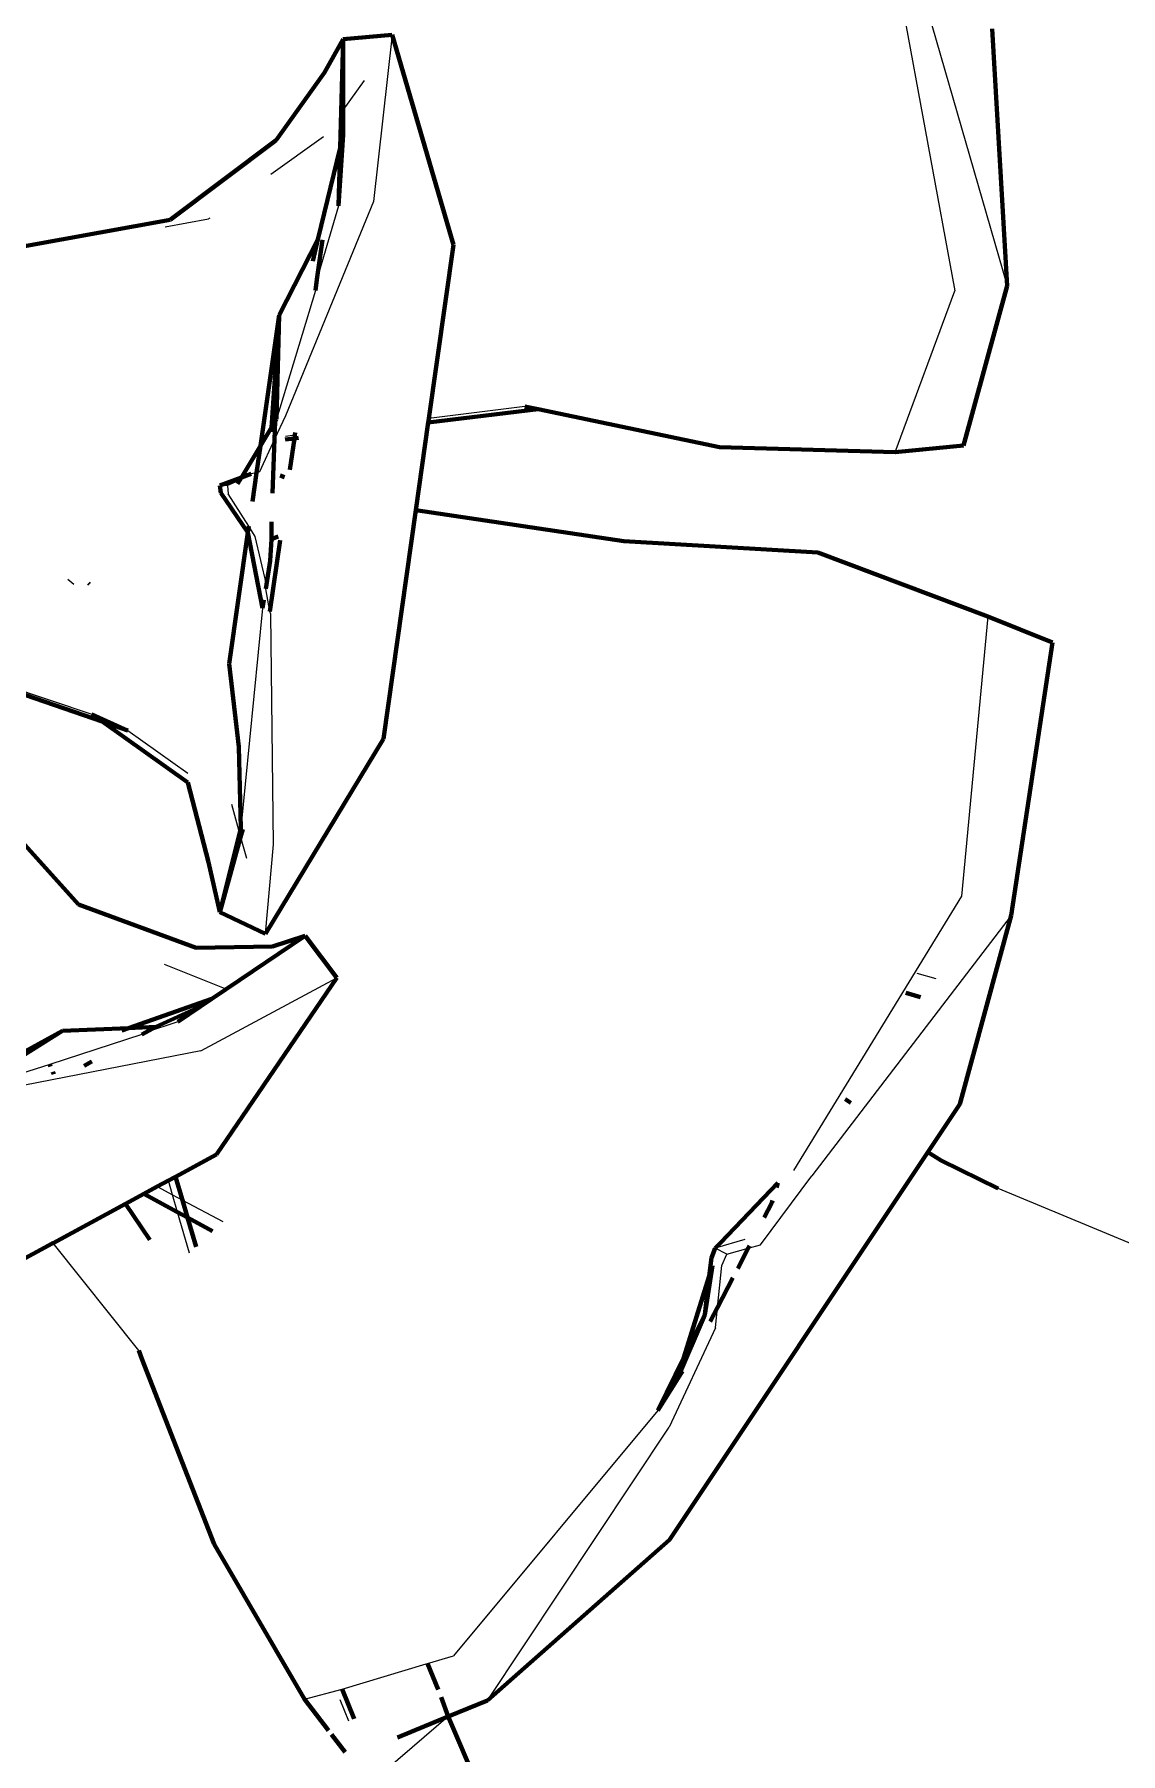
# Model space of a CAD drawing. Header units: millimetres. Extents: x 4307 to 31003, y 2809 to 20009.
# Drawn here: x 12563.18 to 12592.4, y 13263.74 to 13310.01 of the extents above; entities that cross this region are included whole.
import ezdxf

# ---------------------------------------------------------------- set-up
doc = ezdxf.new("R2010")
doc.units = ezdxf.units.MM
doc.layers.add('ProfileEdges', color=7, linetype='Continuous')

msp = doc.modelspace()

# ---------------------------------------------------------------- linework, layer by layer
for p, q in [((12586.322, 13311.905), (12587.944, 13303.106)), ((12586.84, 13311.93), (12589.352, 13303.245)), ((12572.81, 13309.993), (12572.302, 13305.511)), ((12571.487, 13307.972), (12572.065, 13308.767)), ((12570.961, 13307.251), (12569.545, 13306.239)), ((12572.302, 13305.511), (12569.937, 13299.741)), ((12571.362, 13305.398), (12570.784, 13303.41)), ((12566.697, 13304.83), (12567.867, 13305.041)), ((12567.9, 13305.064), (12567.867, 13305.041)), ((12570.742, 13303.115), (12569.694, 13299.657)), ((12586.34, 13298.764), (12587.944, 13303.106)), ((12569.937, 13299.741), (12569.644, 13299.114)), ((12576.38, 13299.997), (12573.793, 13299.672)), ((12569.644, 13299.114), (12569.236, 13298.24)), ((12570.191, 13299.221), (12569.939, 13299.189)), ((12570.242, 13299.227), (12570.191, 13299.221)), ((12568.382, 13297.87), (12568.175, 13297.865)), ((12568.706, 13298.01), (12568.382, 13297.87)), ((12568.382, 13297.87), (12568.397, 13297.64)), ((12569.157, 13298.206), (12569.013, 13298.184)), ((12569.236, 13298.24), (12569.157, 13298.206)), ((12569.791, 13298.107), (12569.892, 13298.067)), ((12568.951, 13296.77), (12568.397, 13297.64)), ((12569.124, 13296.498), (12568.951, 13296.77)), ((12569.424, 13295.205), (12569.124, 13296.498)), ((12564.084, 13295.349), (12564.244, 13295.21)), ((12569.52, 13294.48), (12569.405, 13295.088)), ((12569.319, 13294.567), (12568.739, 13288.643)), ((12569.54, 13294.408), (12569.52, 13294.48)), ((12569.611, 13288.208), (12569.54, 13294.408)), ((12588.829, 13294.345), (12588.12, 13286.814)), ((12562.435, 13292.485), (12564.731, 13291.714)), ((12565.694, 13291.279), (12567.31, 13290.13)), ((12568.486, 13289.295), (12568.703, 13288.501)), ((12568.703, 13288.501), (12568.729, 13288.408)), ((12568.729, 13288.408), (12568.885, 13287.836)), ((12569.402, 13285.803), (12569.611, 13288.208)), ((12588.12, 13286.814), (12583.606, 13279.437)), ((12589.455, 13286.297), (12584.092, 13279.292)), ((12568.34, 13284.312), (12566.68, 13284.975)), ((12567.665, 13282.652), (12571.316, 13284.617)), ((12587.437, 13284.589), (12586.926, 13284.732)), ((12566.075, 13283.096), (12563.598, 13282.29)), ((12567.043, 13283.435), (12566.176, 13283.151)), ((12567.665, 13282.652), (12562.015, 13281.557)), ((12563.598, 13282.29), (12561.853, 13281.732)), ((12566.486, 13279), (12566.897, 13278.782)), ((12566.897, 13278.782), (12566.787, 13279.163)), ((12582.711, 13277.433), (12584.092, 13279.292)), ((12592.714, 13277.457), (12589.106, 13278.952)), ((12566.897, 13278.782), (12567.165, 13278.64)), ((12567.032, 13278.315), (12566.897, 13278.782)), ((12567.165, 13278.64), (12568.251, 13278.063)), ((12567.352, 13277.208), (12567.032, 13278.315)), ((12565.991, 13274.587), (12563.69, 13277.483)), ((12582.296, 13277.578), (12581.498, 13277.349)), ((12581.809, 13277.185), (12581.498, 13277.349)), ((12581.677, 13276.878), (12581.809, 13277.185)), ((12581.809, 13277.185), (12582.382, 13277.342)), ((12582.382, 13277.342), (12582.711, 13277.433)), ((12581.559, 13275.751), (12581.677, 13276.878)), ((12581.501, 13275.199), (12581.559, 13275.751)), ((12581.501, 13275.199), (12580.262, 13272.531)), ((12579.952, 13272.981), (12574.454, 13266.375)), ((12575.37, 13265.174), (12580.262, 13272.531)), ((12571.461, 13265.474), (12573.721, 13266.161)), ((12573.721, 13266.161), (12573.754, 13266.171)), ((12573.721, 13266.161), (12574.015, 13265.46)), ((12573.754, 13266.171), (12574.454, 13266.375)), ((12570.446, 13265.207), (12571.461, 13265.474)), ((12571.397, 13265.202), (12571.63, 13264.626)), ((12574.105, 13265.245), (12574.314, 13264.743)), ((12574.314, 13264.743), (12568.88, 13260.074))]:
    msp.add_line(p, q)
at = {"layer": 'ProfileEdges', "lineweight": 211}
for p, q in [((12571.485, 13309.879), (12570.986, 13308.981)), ((12571.405, 13306.957), (12571.485, 13309.879)), ((12572.81, 13309.993), (12571.485, 13309.879)), ((12571.487, 13307.972), (12571.485, 13309.879)), ((12574.453, 13304.341), (12572.81, 13309.993)), ((12589.352, 13303.245), (12588.943, 13310.153)), ((12569.686, 13307.159), (12570.986, 13308.981)), ((12571.488, 13307.302), (12571.487, 13307.972)), ((12569.686, 13307.159), (12566.832, 13305.021)), ((12571.488, 13307.302), (12571.362, 13305.398)), ((12571.405, 13306.957), (12571.488, 13307.302)), ((12570.809, 13304.484), (12571.405, 13306.957)), ((12571.362, 13305.398), (12571.405, 13306.957)), ((12566.832, 13305.021), (12561.949, 13304.129)), ((12569.766, 13302.449), (12570.809, 13304.484)), ((12570.669, 13303.903), (12570.809, 13304.484)), ((12570.784, 13303.41), (12570.935, 13304.477)), ((12573.793, 13299.672), (12574.453, 13304.341)), ((12570.742, 13303.115), (12570.784, 13303.41)), ((12588.176, 13298.949), (12589.352, 13303.245)), ((12569.262, 13298.937), (12569.766, 13302.449)), ((12569.766, 13302.449), (12569.559, 13299.433)), ((12569.694, 13299.657), (12569.766, 13302.449)), ((12573.778, 13299.568), (12576.733, 13299.923)), ((12576.733, 13299.923), (12576.38, 13299.997)), ((12581.615, 13298.896), (12576.733, 13299.923)), ((12569.559, 13299.433), (12569.262, 13298.937)), ((12569.559, 13299.433), (12569.551, 13299.317)), ((12569.559, 13299.433), (12569.661, 13299.579)), ((12569.644, 13299.114), (12569.661, 13299.579)), ((12569.661, 13299.579), (12569.694, 13299.657)), ((12570.191, 13299.221), (12570.202, 13299.295)), ((12573.445, 13297.209), (12573.778, 13299.568)), ((12573.778, 13299.568), (12573.793, 13299.672)), ((12569.262, 13298.937), (12568.75, 13298.084)), ((12569.157, 13298.206), (12569.262, 13298.937)), ((12569.591, 13297.663), (12569.644, 13299.114)), ((12569.928, 13299.105), (12570.179, 13299.135)), ((12570.059, 13298.291), (12570.179, 13299.135)), ((12570.179, 13299.135), (12570.191, 13299.221)), ((12570.179, 13299.135), (12570.288, 13299.148)), ((12586.34, 13298.764), (12581.615, 13298.896)), ((12588.176, 13298.949), (12586.34, 13298.764)), ((12568.75, 13298.084), (12568.175, 13297.865)), ((12568.175, 13297.865), (12568.197, 13297.672)), ((12568.65, 13297.917), (12568.706, 13298.01)), ((12568.75, 13298.084), (12568.706, 13298.01)), ((12569.013, 13298.184), (12568.75, 13298.084)), ((12569.047, 13297.436), (12569.157, 13298.206)), ((12569.91, 13298.091), (12569.795, 13298.138)), ((12568.923, 13296.607), (12568.197, 13297.672)), ((12572.574, 13291.048), (12573.445, 13297.209)), ((12573.445, 13297.209), (12579.039, 13296.37)), ((12568.419, 13293.067), (12568.923, 13296.607)), ((12568.923, 13296.607), (12568.951, 13296.77)), ((12568.923, 13296.607), (12569.319, 13294.567)), ((12569.561, 13296.426), (12569.563, 13296.887)), ((12569.561, 13296.426), (12569.745, 13296.496)), ((12569.52, 13294.48), (12569.791, 13296.398)), ((12569.524, 13295.844), (12569.561, 13296.426)), ((12579.039, 13296.37), (12584.257, 13296.067)), ((12584.257, 13296.067), (12588.829, 13294.345)), ((12569.524, 13295.844), (12569.424, 13295.205)), ((12564.666, 13295.213), (12564.639, 13295.238)), ((12569.424, 13295.205), (12569.405, 13295.088)), ((12569.356, 13294.794), (12569.319, 13294.567)), ((12590.571, 13293.642), (12588.829, 13294.345)), ((12590.571, 13293.642), (12589.455, 13286.297)), ((12568.419, 13293.067), (12568.685, 13290.834)), ((12562.432, 13292.405), (12565.01, 13291.515)), ((12564.731, 13291.714), (12565.694, 13291.279)), ((12565.01, 13291.515), (12564.731, 13291.714)), ((12567.31, 13289.874), (12565.01, 13291.515)), ((12565.01, 13291.515), (12565.694, 13291.279)), ((12569.402, 13285.803), (12572.574, 13291.048)), ((12568.685, 13290.834), (12568.739, 13288.643)), ((12564.372, 13286.596), (12560.993, 13290.325)), ((12567.31, 13289.874), (12567.864, 13287.732)), ((12568.703, 13288.501), (12568.739, 13288.643)), ((12568.787, 13288.619), (12568.729, 13288.408)), ((12568.172, 13286.386), (12568.703, 13288.501)), ((12568.729, 13288.408), (12568.172, 13286.386)), ((12567.864, 13287.732), (12568.172, 13286.386)), ((12567.538, 13285.426), (12564.372, 13286.596)), ((12568.172, 13286.386), (12569.402, 13285.803)), ((12588.078, 13281.216), (12589.455, 13286.297)), ((12567.538, 13285.426), (12569.585, 13285.461)), ((12568.34, 13284.312), (12570.471, 13285.753)), ((12570.471, 13285.753), (12569.585, 13285.461)), ((12571.316, 13284.617), (12570.471, 13285.753)), ((12568.081, 13279.865), (12571.316, 13284.617)), ((12565.713, 13283.266), (12567.954, 13284.051)), ((12567.656, 13283.85), (12567.954, 13284.051)), ((12567.954, 13284.051), (12568.34, 13284.312)), ((12586.628, 13284.212), (12587.017, 13284.099)), ((12566.446, 13283.297), (12567.656, 13283.85)), ((12567.043, 13283.435), (12567.656, 13283.85)), ((12561.301, 13281.755), (12563.943, 13283.189)), ((12563.943, 13283.189), (12561.588, 13281.717)), ((12563.943, 13283.189), (12565.713, 13283.266)), ((12565.538, 13283.204), (12565.713, 13283.266)), ((12565.713, 13283.266), (12566.446, 13283.297)), ((12566.075, 13283.096), (12566.176, 13283.151)), ((12566.176, 13283.151), (12566.446, 13283.297)), ((12563.598, 13282.29), (12563.621, 13282.236)), ((12564.525, 13282.256), (12564.725, 13282.364)), ((12563.68, 13282.094), (12563.708, 13282.028)), ((12585.146, 13281.253), (12584.989, 13281.353)), ((12587.22, 13279.929), (12588.078, 13281.216)), ((12566.981, 13279.269), (12568.081, 13279.865)), ((12580.264, 13269.494), (12587.22, 13279.929)), ((12587.578, 13279.7), (12587.22, 13279.929)), ((12589.106, 13278.952), (12587.578, 13279.7)), ((12566.126, 13278.805), (12566.486, 13279)), ((12566.486, 13279), (12566.787, 13279.163)), ((12566.787, 13279.163), (12566.981, 13279.269)), ((12566.981, 13279.269), (12567.165, 13278.64)), ((12583.183, 13279.105), (12581.639, 13277.486)), ((12583.143, 13278.978), (12583.183, 13279.105)), ((12563.69, 13277.483), (12565.632, 13278.537)), ((12565.632, 13278.537), (12566.126, 13278.805)), ((12565.632, 13278.537), (12566.292, 13277.566)), ((12566.126, 13278.805), (12567.032, 13278.315)), ((12567.165, 13278.64), (12567.304, 13278.168)), ((12583.017, 13278.569), (12582.81, 13278.169)), ((12583.017, 13278.569), (12583.034, 13278.626)), ((12567.032, 13278.315), (12567.304, 13278.168)), ((12567.304, 13278.168), (12567.535, 13277.382)), ((12567.304, 13278.168), (12567.978, 13277.803)), ((12563.661, 13277.468), (12563.69, 13277.483)), ((12581.498, 13277.349), (12581.639, 13277.486)), ((12557.161, 13273.941), (12563.661, 13277.468)), ((12581.337, 13276.591), (12581.395, 13277.088)), ((12581.498, 13277.349), (12581.395, 13277.088)), ((12582.382, 13277.342), (12582.102, 13276.801)), ((12582.418, 13277.412), (12582.382, 13277.342)), ((12581.337, 13276.591), (12580.65, 13274.4)), ((12581.215, 13275.549), (12581.428, 13276.882)), ((12581.215, 13275.549), (12581.337, 13276.591)), ((12581.428, 13276.882), (12581.337, 13276.591)), ((12581.969, 13276.543), (12581.559, 13275.751)), ((12581.559, 13275.751), (12581.362, 13275.369)), ((12580.454, 13273.776), (12581.215, 13275.549)), ((12581.215, 13275.549), (12580.65, 13274.4)), ((12566.077, 13274.364), (12565.991, 13274.587)), ((12568.016, 13269.378), (12566.077, 13274.364)), ((12580.65, 13274.4), (12579.952, 13272.981)), ((12580.65, 13274.4), (12580.454, 13273.776)), ((12580.613, 13274.031), (12580.454, 13273.776)), ((12580.454, 13273.776), (12579.952, 13272.981)), ((12570.446, 13265.207), (12568.016, 13269.378)), ((12575.37, 13265.174), (12580.264, 13269.494)), ((12574.042, 13265.47), (12573.754, 13266.171)), ((12571.783, 13264.679), (12571.461, 13265.474)), ((12571.094, 13264.363), (12570.446, 13265.207)), ((12574.314, 13264.743), (12574.128, 13265.26)), ((12574.314, 13264.743), (12575.37, 13265.174)), ((12572.95, 13264.173), (12574.314, 13264.743)), ((12575.109, 13262.874), (12574.314, 13264.743)), ((12571.174, 13264.258), (12571.541, 13263.781))]:
    msp.add_line(p, q, dxfattribs=at)

doc.saveas('drawing.dxf')
